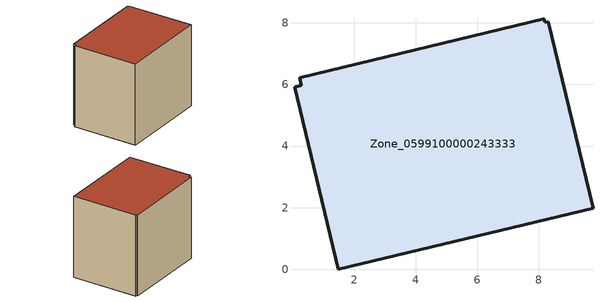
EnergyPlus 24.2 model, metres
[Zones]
Zone_0599100000243333
 floor ground (C_G): 0.23,6.22 8.17,8.13 8.2,8.02 8.31,8.05 9.76,1.98 1.48,0 0.06,5.91 0.28,5.97 z0
 wall outside (C_F): 9.76,1.98 8.31,8.05 8.2,8.02 8.17,8.13 0.23,6.22 0.28,5.97 0.06,5.91 1.48,0 9.76,1.98 z0:7.61
 roof outside (C_R): 8.17,8.13 0.23,6.22 0.28,5.97 0.06,5.91 1.48,0 9.76,1.98 8.31,8.05 8.2,8.02 z7.61
[BUILDING]
Pand.0599100000243333: North Axis=0; Terrain=City; Loads Convergence Tolerance Value=0.04; Temperature Convergence Tolerance Value=0.4; Solar Distribution=FullExterior; Maximum Number of Warmup Days=25; Minimum Number of Warmup Days=1
[Site:Location]
Rotterdam.The.Hague.AP_ZH_NLD Design_Conditions: Latitude=51.96; Longitude=4.45; Time Zone=1; Elevation=-4.5
[SITE:GROUNDTEMPERATURE:BUILDINGSURFACE]
18, 18, 18, 18, 18, 18, 18, 18, 18, 18, 18, 18
[MATERIAL] Thermal Absorptance=0.9; Solar Absorptance=0.7; Visible Absorptance=0.7
Name | Roughness | Thickness | Conductivity | Density | Specific Heat
G.TC.1965-1974 | MediumSmooth | 0.15 | 0.882353 | 540 | 1210
F.TC.1965-1974 | Rough | 0.3 | 0.697674 | 1920 | 840
R.TC.1965-1974 | MediumRough | 0.2 | 0.232558 | 1500 | 1000
[CONSTRUCTION]
C_G: G.TC.1965-1974
C_F: F.TC.1965-1974
C_R: R.TC.1965-1974
[ZONE]
Zone_0599100000243333: Type=1; Multiplier=1; Ceiling Height=Autocalculate; Volume=Autocalculate; Floor Area=autocalculate; Part of Total Floor Area=Yes
[ZONEINFILTRATION:DESIGNFLOWRATE]
Infil_Zone_0599100000243333: Zone or ZoneList or Space or SpaceList=Zone_0599100000243333; Schedule=AlwaysOn; Design Flow Rate Calculation Method=Flow/Area; Flow Rate per Floor Area=0.003; Constant Term Coefficient=1; Temperature Term Coefficient=0; Velocity Term Coefficient=0; Velocity Squared Term Coefficient=0
[HVACTEMPLATE:ZONE:IDEALLOADSAIRSYSTEM]
Zone_0599100000243333: Maximum Heating Supply Air Temperature=50; Minimum Cooling Supply Air Temperature=13; Maximum Heating Supply Air Humidity Ratio=0.0156; Minimum Cooling Supply Air Humidity Ratio=0.0077; Heating Limit=NoLimit; Cooling Limit=NoLimit; Dehumidification Control Type=ConstantSensibleHeatRatio; Cooling Sensible Heat Ratio=0.7; Dehumidification Setpoint=60; Humidification Control Type=None; Humidification Setpoint=30; Outdoor Air Method=None; Outdoor Air Flow Rate per Person=0.00944; Outdoor Air Flow Rate per Zone Floor Area=0; Outdoor Air Flow Rate per Zone=0; Demand Controlled Ventilation Type=None; Outdoor Air Economizer Type=NoEconomizer; Heat Recovery Type=None; Sensible Heat Recovery Effectiveness=0.7; Latent Heat Recovery Effectiveness=0.65
[ZONECONTROL:THERMOSTAT]
ThermostatControl_Zone_0599100000243333: Zone or ZoneList=Zone_0599100000243333; Control Type Schedule=DualSetpointControlType; Control 1=Thermostat_Zone_0599100000243333; Temperature Difference Between Cutout And Setpoint=0
[THERMOSTATSETPOINT:DUALSETPOINT]
Thermostat_Zone_0599100000243333: Heating Setpoint Temperature Schedule=HeatingSetpoint_Zone_0599100000243333; Cooling Setpoint Temperature Schedule=CoolingSetpoint_Zone_0599100000243333
[SCHEDULE:COMPACT]
HeatingSetpoint_Zone_0599100000243333: Through: 12/31, For: AllDays, Until: 24:00, 21
CoolingSetpoint_Zone_0599100000243333: Through: 12/31, For: AllDays, Until: 24:00, 24
DualSetpointControlType: Through: 12/31, For: AllDays, Until: 24:00, 4
AlwaysOn: Through: 12/31, For: AllDays, Until: 24:00, 1
